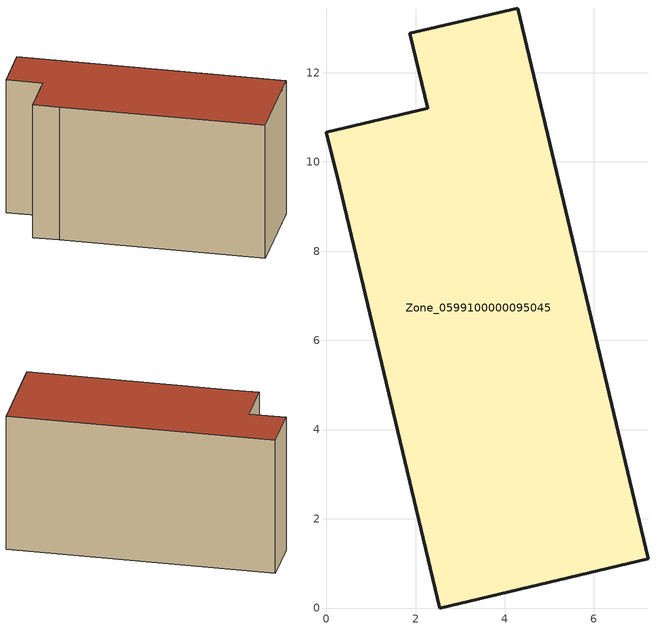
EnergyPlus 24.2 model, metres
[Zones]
Zone_0599100000095045
 floor ground (C_G): 7.22,1.1 2.55,0 0.31,9.44 0,10.66 2.27,11.2 1.88,12.88 4.29,13.45 z0
 wall outside (C_F): 1.88,12.88 2.27,11.2 0,10.66 0.31,9.44 2.55,0 7.22,1.1 4.29,13.45 1.88,12.88 z0:6.82
 roof outside (C_R): 7.22,1.1 4.29,13.45 1.88,12.88 2.27,11.2 0,10.66 0.31,9.44 2.55,0 z6.82
[BUILDING]
Pand.0599100000095045: North Axis=0; Terrain=City; Loads Convergence Tolerance Value=0.04; Temperature Convergence Tolerance Value=0.4; Solar Distribution=FullExterior; Maximum Number of Warmup Days=25; Minimum Number of Warmup Days=1
[Site:Location]
Rotterdam.The.Hague.AP_ZH_NLD Design_Conditions: Latitude=51.96; Longitude=4.45; Time Zone=1; Elevation=-4.5
[SITE:GROUNDTEMPERATURE:BUILDINGSURFACE]
18, 18, 18, 18, 18, 18, 18, 18, 18, 18, 18, 18
[MATERIAL] Thermal Absorptance=0.9; Solar Absorptance=0.7; Visible Absorptance=0.7
Name | Roughness | Thickness | Conductivity | Density | Specific Heat
G.TI.1975-1991 | MediumSmooth | 0.15 | 0.288461 | 540 | 1210
F.TI.1975-1991 | Rough | 0.3 | 0.230769 | 1920 | 840
R.TI.1975-1991 | MediumRough | 0.2 | 0.153846 | 1500 | 1000
[CONSTRUCTION]
C_G: G.TI.1975-1991
C_F: F.TI.1975-1991
C_R: R.TI.1975-1991
[ZONE]
Zone_0599100000095045: Type=1; Multiplier=1; Ceiling Height=Autocalculate; Volume=Autocalculate; Floor Area=autocalculate; Part of Total Floor Area=Yes
[ZONEINFILTRATION:DESIGNFLOWRATE]
Infil_Zone_0599100000095045: Zone or ZoneList or Space or SpaceList=Zone_0599100000095045; Schedule=AlwaysOn; Design Flow Rate Calculation Method=Flow/Area; Flow Rate per Floor Area=0.003; Constant Term Coefficient=1; Temperature Term Coefficient=0; Velocity Term Coefficient=0; Velocity Squared Term Coefficient=0
[HVACTEMPLATE:ZONE:IDEALLOADSAIRSYSTEM]
Zone_0599100000095045: Maximum Heating Supply Air Temperature=50; Minimum Cooling Supply Air Temperature=13; Maximum Heating Supply Air Humidity Ratio=0.0156; Minimum Cooling Supply Air Humidity Ratio=0.0077; Heating Limit=NoLimit; Cooling Limit=NoLimit; Dehumidification Control Type=ConstantSensibleHeatRatio; Cooling Sensible Heat Ratio=0.7; Dehumidification Setpoint=60; Humidification Control Type=None; Humidification Setpoint=30; Outdoor Air Method=None; Outdoor Air Flow Rate per Person=0.00944; Outdoor Air Flow Rate per Zone Floor Area=0; Outdoor Air Flow Rate per Zone=0; Demand Controlled Ventilation Type=None; Outdoor Air Economizer Type=NoEconomizer; Heat Recovery Type=None; Sensible Heat Recovery Effectiveness=0.7; Latent Heat Recovery Effectiveness=0.65
[ZONECONTROL:THERMOSTAT]
ThermostatControl_Zone_0599100000095045: Zone or ZoneList=Zone_0599100000095045; Control Type Schedule=DualSetpointControlType; Control 1=Thermostat_Zone_0599100000095045; Temperature Difference Between Cutout And Setpoint=0
[THERMOSTATSETPOINT:DUALSETPOINT]
Thermostat_Zone_0599100000095045: Heating Setpoint Temperature Schedule=HeatingSetpoint_Zone_0599100000095045; Cooling Setpoint Temperature Schedule=CoolingSetpoint_Zone_0599100000095045
[SCHEDULE:COMPACT]
HeatingSetpoint_Zone_0599100000095045: Through: 12/31, For: AllDays, Until: 24:00, 21
CoolingSetpoint_Zone_0599100000095045: Through: 12/31, For: AllDays, Until: 24:00, 24
DualSetpointControlType: Through: 12/31, For: AllDays, Until: 24:00, 4
AlwaysOn: Through: 12/31, For: AllDays, Until: 24:00, 1
